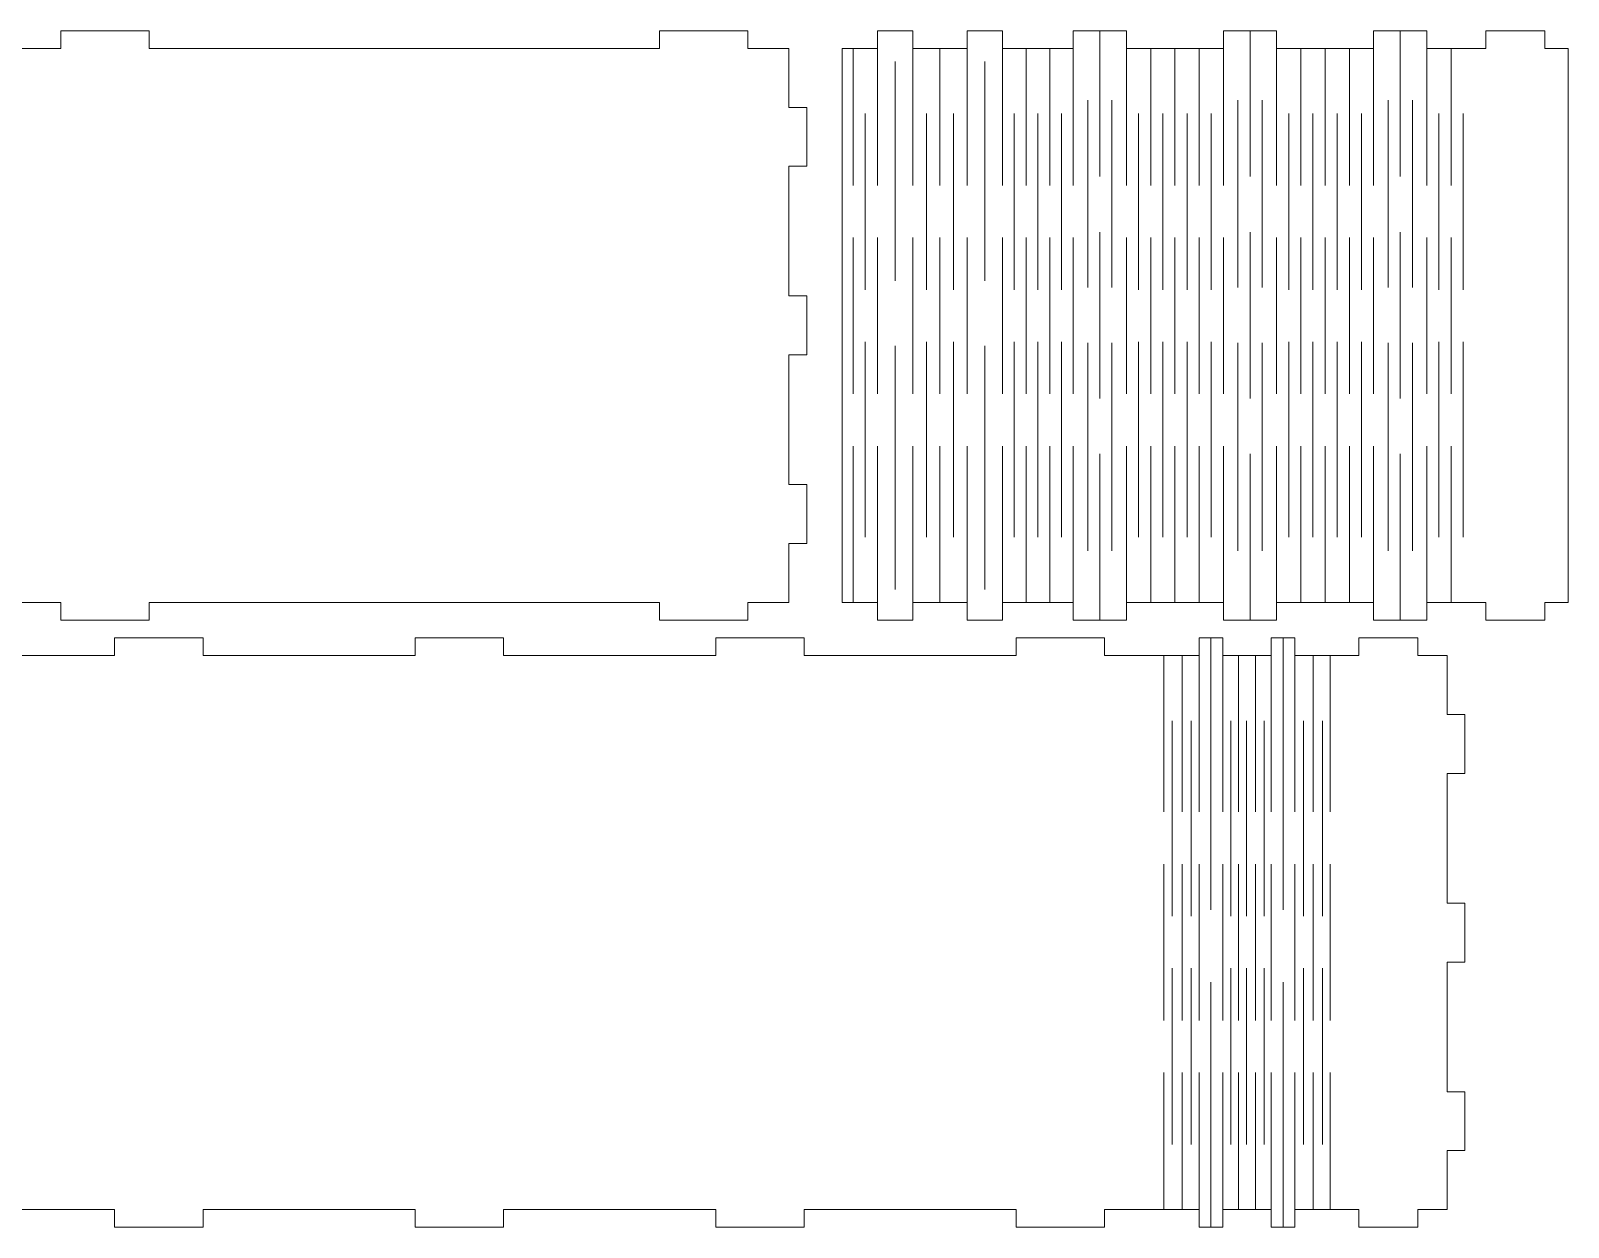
# Model space of a CAD drawing. Header units: millimetres. Extents: x -278 to 278, y -617 to 617.
# Drawn here: x 4.9 to 265.9, y -617.5 to -414.5 of the extents above; entities that cross this region are included whole.
import ezdxf

# ---------------------------------------------------------------- set-up
doc = ezdxf.new("R2010")
doc.units = ezdxf.units.MM
doc.header["$MEASUREMENT"] = 0
doc.layers.add('Camada 1', color=7, linetype='Continuous')

msp = doc.modelspace()

# ---------------------------------------------------------------- linework, layer by layer
at = {"layer": 'Camada 1', "color": 250, "lineweight": 20}
for points, knots in [([(136.6164, -469.4961), (136.6164, -469.4961), (136.6164, -459.4961), (136.6164, -459.4961), (136.6164, -459.4961), (136.6164, -459.4961), (133.6164, -459.4961), (133.6164, -459.4961), (133.6164, -459.4961), (133.6164, -459.4961), (133.6164, -437.4961), (133.6164, -437.4961), (133.6164, -437.4961), (133.6164, -437.4961), (136.6164, -437.4961), (136.6164, -437.4961), (136.6164, -437.4961), (136.6164, -437.4961), (136.6164, -427.4961), (136.6164, -427.4961), (136.6164, -427.4961), (136.6164, -427.4961), (133.6164, -427.4961), (133.6164, -427.4961), (133.6164, -427.4961), (133.6164, -427.4961), (133.6164, -417.4961), (133.6164, -417.4961), (133.6164, -417.4961), (133.6164, -417.4961), (126.6164, -417.4961), (126.6164, -417.4961), (126.6164, -417.4961), (126.6164, -417.4961), (126.6164, -414.4961), (126.6164, -414.4961), (126.6164, -414.4961), (126.6164, -414.4961), (111.6164, -414.4961), (111.6164, -414.4961), (111.6164, -414.4961), (111.6164, -414.4961), (111.6164, -417.4961), (111.6164, -417.4961), (111.6164, -417.4961), (77.2712, -417.4961), (59.3816, -417.4961), (25.0364, -417.4961), (25.0364, -417.4961), (25.0364, -417.4961), (25.0364, -414.4961), (25.0364, -414.4961), (25.0364, -414.4961), (25.0364, -414.4961), (10.0364, -414.4961), (10.0364, -414.4961), (10.0364, -414.4961), (10.0364, -414.4961), (10.0364, -417.4961), (10.0364, -417.4961), (10.0364, -417.4961), (10.0364, -417.4961), (3.0364, -417.4961), (3.0364, -417.4961), (3.0364, -417.4961), (3.0364, -417.4961), (3.0364, -427.4961), (3.0364, -427.4961), (3.0364, -427.4961), (3.0364, -427.4961), (0.0364, -427.4961), (0.0364, -427.4961), (0.0364, -427.4961), (0.0364, -427.4961), (0.0364, -437.4961), (0.0364, -437.4961), (0.0364, -437.4961), (0.0364, -437.4961), (3.0364, -437.4961), (3.0364, -437.4961), (3.0364, -437.4961), (3.0364, -437.4961), (3.0364, -459.4961), (3.0364, -459.4961), (3.0364, -459.4961), (3.0364, -459.4961), (0.0364, -459.4961), (0.0364, -459.4961), (0.0364, -459.4961), (0.0364, -459.4961), (0.0364, -469.4961), (0.0364, -469.4961), (0.0364, -469.4961), (0.0364, -469.4961), (3.0364, -469.4961), (3.0364, -469.4961), (3.0364, -469.4961), (3.0364, -469.4961), (3.0364, -491.4961), (3.0364, -491.4961), (3.0364, -491.4961), (3.0364, -491.4961), (0.0364, -491.4961), (0.0364, -491.4961), (0.0364, -491.4961), (0.0364, -491.4961), (0.0364, -501.4961), (0.0364, -501.4961), (0.0364, -501.4961), (0.0364, -501.4961), (3.0364, -501.4961), (3.0364, -501.4961), (3.0364, -501.4961), (3.0364, -501.4961), (3.0364, -511.4961), (3.0364, -511.4961), (3.0364, -511.4961), (3.0364, -511.4961), (10.0364, -511.4961), (10.0364, -511.4961), (10.0364, -511.4961), (10.0364, -511.4961), (10.0364, -514.4961), (10.0364, -514.4961), (10.0364, -514.4961), (10.0364, -514.4961), (25.0364, -514.4961), (25.0364, -514.4961), (25.0364, -514.4961), (25.0364, -514.4961), (25.0364, -511.4961), (25.0364, -511.4961), (25.0364, -511.4961), (59.3816, -511.4961), (77.2712, -511.4961), (111.6164, -511.4961), (111.6164, -511.4961), (111.6164, -511.4961), (111.6164, -514.4961), (111.6164, -514.4961), (111.6164, -514.4961), (111.6164, -514.4961), (126.6164, -514.4961), (126.6164, -514.4961), (126.6164, -514.4961), (126.6164, -514.4961), (126.6164, -511.4961), (126.6164, -511.4961), (126.6164, -511.4961), (126.6164, -511.4961), (133.6164, -511.4961), (133.6164, -511.4961), (133.6164, -511.4961), (133.6164, -511.4961), (133.6164, -501.4961), (133.6164, -501.4961), (133.6164, -501.4961), (133.6164, -501.4961), (136.6164, -501.4961), (136.6164, -501.4961), (136.6164, -501.4961), (136.6164, -501.4961), (136.6164, -491.4961), (136.6164, -491.4961), (136.6164, -491.4961), (136.6164, -491.4961), (133.6164, -491.4961), (133.6164, -491.4961), (133.6164, -491.4961), (133.6164, -491.4961), (133.6164, -469.4961), (133.6164, -469.4961), (133.6164, -469.4961), (133.6164, -469.4961), (136.6164, -469.4961), (136.6164, -469.4961)], [0, 0, 0, 0, 0.02222222, 0.02222222, 0.02222222, 0.02222222, 0.04444444, 0.04444444, 0.04444444, 0.04444444, 0.06666667, 0.06666667, 0.06666667, 0.06666667, 0.08888889, 0.08888889, 0.08888889, 0.08888889, 0.11111111, 0.11111111, 0.11111111, 0.11111111, 0.13333333, 0.13333333, 0.13333333, 0.13333333, 0.15555556, 0.15555556, 0.15555556, 0.15555556, 0.17777778, 0.17777778, 0.17777778, 0.17777778, 0.2, 0.2, 0.2, 0.2, 0.22222222, 0.22222222, 0.22222222, 0.22222222, 0.24444444, 0.24444444, 0.24444444, 0.24444444, 0.26666667, 0.26666667, 0.26666667, 0.26666667, 0.28888889, 0.28888889, 0.28888889, 0.28888889, 0.31111111, 0.31111111, 0.31111111, 0.31111111, 0.33333333, 0.33333333, 0.33333333, 0.33333333, 0.35555556, 0.35555556, 0.35555556, 0.35555556, 0.37777778, 0.37777778, 0.37777778, 0.37777778, 0.4, 0.4, 0.4, 0.4, 0.42222222, 0.42222222, 0.42222222, 0.42222222, 0.44444444, 0.44444444, 0.44444444, 0.44444444, 0.46666667, 0.46666667, 0.46666667, 0.46666667, 0.48888889, 0.48888889, 0.48888889, 0.48888889, 0.51111111, 0.51111111, 0.51111111, 0.51111111, 0.53333333, 0.53333333, 0.53333333, 0.53333333, 0.55555556, 0.55555556, 0.55555556, 0.55555556, 0.57777778, 0.57777778, 0.57777778, 0.57777778, 0.6, 0.6, 0.6, 0.6, 0.62222222, 0.62222222, 0.62222222, 0.62222222, 0.64444444, 0.64444444, 0.64444444, 0.64444444, 0.66666667, 0.66666667, 0.66666667, 0.66666667, 0.68888889, 0.68888889, 0.68888889, 0.68888889, 0.71111111, 0.71111111, 0.71111111, 0.71111111, 0.73333333, 0.73333333, 0.73333333, 0.73333333, 0.75555556, 0.75555556, 0.75555556, 0.75555556, 0.77777778, 0.77777778, 0.77777778, 0.77777778, 0.8, 0.8, 0.8, 0.8, 0.82222222, 0.82222222, 0.82222222, 0.82222222, 0.84444444, 0.84444444, 0.84444444, 0.84444444, 0.86666667, 0.86666667, 0.86666667, 0.86666667, 0.88888889, 0.88888889, 0.88888889, 0.88888889, 0.91111111, 0.91111111, 0.91111111, 0.91111111, 0.93333333, 0.93333333, 0.93333333, 0.93333333, 0.95555556, 0.95555556, 0.95555556, 0.95555556, 1, 1, 1, 1]), ([(265.8636, -511.4961), (265.8636, -511.4961), (265.8636, -417.4961), (265.8636, -417.4961), (265.8636, -417.4961), (265.8636, -417.4961), (261.8636, -417.4961), (261.8636, -417.4961), (261.8636, -417.4961), (261.8636, -417.4961), (261.8636, -414.4961), (261.8636, -414.4961), (261.8636, -414.4961), (261.8636, -414.4961), (251.8636, -414.4961), (251.8636, -414.4961), (251.8636, -414.4961), (251.8636, -414.4961), (251.8636, -417.4961), (251.8636, -417.4961), (251.8636, -417.4961), (251.8636, -417.4961), (241.855, -417.4961), (241.855, -417.4961), (241.855, -417.4961), (241.855, -417.4961), (241.855, -414.4961), (241.855, -414.4961), (241.855, -414.4961), (241.855, -414.4961), (232.8363, -414.4961), (232.8363, -414.4961), (232.8363, -414.4961), (232.8363, -414.4961), (232.8363, -417.4961), (232.8363, -417.4961), (232.8363, -417.4961), (232.8363, -417.4961), (216.367, -417.4961), (216.367, -417.4961), (216.367, -417.4961), (216.367, -417.4961), (216.367, -414.4961), (216.367, -414.4961), (216.367, -414.4961), (216.367, -414.4961), (207.3483, -414.4961), (207.3483, -414.4961), (207.3483, -414.4961), (207.3483, -414.4961), (207.3483, -417.4961), (207.3483, -417.4961), (207.3483, -417.4961), (207.3483, -417.4961), (190.879, -417.4961), (190.879, -417.4961), (190.879, -417.4961), (190.879, -417.4961), (190.879, -414.4961), (190.879, -414.4961), (190.879, -414.4961), (190.879, -414.4961), (181.8603, -414.4961), (181.8603, -414.4961), (181.8603, -414.4961), (181.8603, -414.4961), (181.8603, -417.4961), (181.8603, -417.4961), (181.8603, -417.4961), (181.8603, -417.4961), (169.8444, -417.4961), (169.8444, -417.4961), (169.8444, -417.4961), (169.8444, -417.4961), (169.8444, -414.4961), (169.8444, -414.4961), (169.8444, -414.4961), (169.8444, -414.4961), (163.8419, -414.4961), (163.8419, -414.4961), (163.8419, -414.4961), (163.8419, -414.4961), (163.8419, -417.4961), (163.8419, -417.4961), (163.8419, -417.4961), (163.8419, -417.4961), (154.6261, -417.4961), (154.6261, -417.4961), (154.6261, -417.4961), (154.6261, -417.4961), (154.6261, -414.4961), (154.6261, -414.4961), (154.6261, -414.4961), (154.6261, -414.4961), (148.6237, -414.4961), (148.6237, -414.4961), (148.6237, -414.4961), (148.6237, -414.4961), (148.6237, -417.4961), (148.6237, -417.4961), (148.6237, -417.4961), (148.6237, -417.4961), (142.6164, -417.4961), (142.6164, -417.4961), (142.6164, -417.4961), (142.6164, -417.4961), (142.6164, -511.4961), (142.6164, -511.4961), (142.6164, -511.4961), (142.6164, -511.4961), (148.6237, -511.4961), (148.6237, -511.4961), (148.6237, -511.4961), (148.6237, -511.4961), (148.6237, -514.4961), (148.6237, -514.4961), (148.6237, -514.4961), (148.6237, -514.4961), (154.6261, -514.4961), (154.6261, -514.4961), (154.6261, -514.4961), (154.6261, -514.4961), (154.6261, -511.4961), (154.6261, -511.4961), (154.6261, -511.4961), (154.6261, -511.4961), (163.8419, -511.4961), (163.8419, -511.4961), (163.8419, -511.4961), (163.8419, -511.4961), (163.8419, -514.4961), (163.8419, -514.4961), (163.8419, -514.4961), (163.8419, -514.4961), (169.8444, -514.4961), (169.8444, -514.4961), (169.8444, -514.4961), (169.8444, -514.4961), (169.8444, -511.4961), (169.8444, -511.4961), (169.8444, -511.4961), (169.8444, -511.4961), (181.8603, -511.4961), (181.8603, -511.4961), (181.8603, -511.4961), (181.8603, -511.4961), (181.8603, -514.4961), (181.8603, -514.4961), (181.8603, -514.4961), (181.8603, -514.4961), (190.879, -514.4961), (190.879, -514.4961), (190.879, -514.4961), (190.879, -514.4961), (190.879, -511.4961), (190.879, -511.4961), (190.879, -511.4961), (190.879, -511.4961), (207.3483, -511.4961), (207.3483, -511.4961), (207.3483, -511.4961), (207.3483, -511.4961), (207.3483, -514.4961), (207.3483, -514.4961), (207.3483, -514.4961), (207.3483, -514.4961), (216.367, -514.4961), (216.367, -514.4961), (216.367, -514.4961), (216.367, -514.4961), (216.367, -511.4961), (216.367, -511.4961), (216.367, -511.4961), (216.367, -511.4961), (232.8363, -511.4961), (232.8363, -511.4961), (232.8363, -511.4961), (232.8363, -511.4961), (232.8363, -514.4961), (232.8363, -514.4961), (232.8363, -514.4961), (232.8363, -514.4961), (241.855, -514.4961), (241.855, -514.4961), (241.855, -514.4961), (241.855, -514.4961), (241.855, -511.4961), (241.855, -511.4961), (241.855, -511.4961), (241.855, -511.4961), (251.8636, -511.4961), (251.8636, -511.4961), (251.8636, -511.4961), (251.8636, -511.4961), (251.8636, -514.4961), (251.8636, -514.4961), (251.8636, -514.4961), (251.8636, -514.4961), (261.8636, -514.4961), (261.8636, -514.4961), (261.8636, -514.4961), (261.8636, -514.4961), (261.8636, -511.4961), (261.8636, -511.4961), (261.8636, -511.4961), (261.8636, -511.4961), (265.8636, -511.4961), (265.8636, -511.4961)], [0, 0, 0, 0, 0.01886792, 0.01886792, 0.01886792, 0.01886792, 0.03773585, 0.03773585, 0.03773585, 0.03773585, 0.05660377, 0.05660377, 0.05660377, 0.05660377, 0.0754717, 0.0754717, 0.0754717, 0.0754717, 0.09433962, 0.09433962, 0.09433962, 0.09433962, 0.11320755, 0.11320755, 0.11320755, 0.11320755, 0.13207547, 0.13207547, 0.13207547, 0.13207547, 0.1509434, 0.1509434, 0.1509434, 0.1509434, 0.16981132, 0.16981132, 0.16981132, 0.16981132, 0.18867925, 0.18867925, 0.18867925, 0.18867925, 0.20754717, 0.20754717, 0.20754717, 0.20754717, 0.22641509, 0.22641509, 0.22641509, 0.22641509, 0.24528302, 0.24528302, 0.24528302, 0.24528302, 0.26415094, 0.26415094, 0.26415094, 0.26415094, 0.28301887, 0.28301887, 0.28301887, 0.28301887, 0.30188679, 0.30188679, 0.30188679, 0.30188679, 0.32075472, 0.32075472, 0.32075472, 0.32075472, 0.33962264, 0.33962264, 0.33962264, 0.33962264, 0.35849057, 0.35849057, 0.35849057, 0.35849057, 0.37735849, 0.37735849, 0.37735849, 0.37735849, 0.39622642, 0.39622642, 0.39622642, 0.39622642, 0.41509434, 0.41509434, 0.41509434, 0.41509434, 0.43396226, 0.43396226, 0.43396226, 0.43396226, 0.45283019, 0.45283019, 0.45283019, 0.45283019, 0.47169811, 0.47169811, 0.47169811, 0.47169811, 0.49056604, 0.49056604, 0.49056604, 0.49056604, 0.50943396, 0.50943396, 0.50943396, 0.50943396, 0.52830189, 0.52830189, 0.52830189, 0.52830189, 0.54716981, 0.54716981, 0.54716981, 0.54716981, 0.56603774, 0.56603774, 0.56603774, 0.56603774, 0.58490566, 0.58490566, 0.58490566, 0.58490566, 0.60377358, 0.60377358, 0.60377358, 0.60377358, 0.62264151, 0.62264151, 0.62264151, 0.62264151, 0.64150943, 0.64150943, 0.64150943, 0.64150943, 0.66037736, 0.66037736, 0.66037736, 0.66037736, 0.67924528, 0.67924528, 0.67924528, 0.67924528, 0.69811321, 0.69811321, 0.69811321, 0.69811321, 0.71698113, 0.71698113, 0.71698113, 0.71698113, 0.73584906, 0.73584906, 0.73584906, 0.73584906, 0.75471698, 0.75471698, 0.75471698, 0.75471698, 0.77358491, 0.77358491, 0.77358491, 0.77358491, 0.79245283, 0.79245283, 0.79245283, 0.79245283, 0.81132075, 0.81132075, 0.81132075, 0.81132075, 0.83018868, 0.83018868, 0.83018868, 0.83018868, 0.8490566, 0.8490566, 0.8490566, 0.8490566, 0.86792453, 0.86792453, 0.86792453, 0.86792453, 0.88679245, 0.88679245, 0.88679245, 0.88679245, 0.90566038, 0.90566038, 0.90566038, 0.90566038, 0.9245283, 0.9245283, 0.9245283, 0.9245283, 0.94339623, 0.94339623, 0.94339623, 0.94339623, 0.96226415, 0.96226415, 0.96226415, 0.96226415, 1, 1, 1, 1]), ([(245.313, -604.4961), (245.313, -604.4961), (245.313, -614.4961), (245.313, -614.4961), (245.313, -614.4961), (245.313, -614.4961), (240.313, -614.4961), (240.313, -614.4961), (240.313, -614.4961), (240.313, -614.4961), (240.313, -617.4961), (240.313, -617.4961), (240.313, -617.4961), (240.313, -617.4961), (230.313, -617.4961), (230.313, -617.4961), (230.313, -617.4961), (230.313, -617.4961), (230.313, -614.4961), (230.313, -614.4961), (230.313, -614.4961), (230.313, -614.4961), (219.4827, -614.4961), (219.4827, -614.4961), (219.4827, -614.4961), (219.4827, -614.4961), (219.4827, -617.4961), (219.4827, -617.4961), (219.4827, -617.4961), (219.4827, -617.4961), (215.4633, -617.4961), (215.4633, -617.4961), (215.4633, -617.4961), (215.4633, -617.4961), (215.4633, -614.4961), (215.4633, -614.4961), (215.4633, -614.4961), (215.4633, -614.4961), (207.239, -614.4961), (207.239, -614.4961), (207.239, -614.4961), (207.239, -614.4961), (207.239, -617.4961), (207.239, -617.4961), (207.239, -617.4961), (207.239, -617.4961), (203.2196, -617.4961), (203.2196, -617.4961), (203.2196, -617.4961), (203.2196, -617.4961), (203.2196, -614.4961), (203.2196, -614.4961), (203.2196, -614.4961), (203.2196, -614.4961), (187.1747, -614.4961), (187.1747, -614.4961), (187.1747, -614.4961), (187.1747, -614.4961), (187.1747, -617.4961), (187.1747, -617.4961), (187.1747, -617.4961), (187.1747, -617.4961), (172.1747, -617.4961), (172.1747, -617.4961), (172.1747, -617.4961), (172.1747, -617.4961), (172.1747, -614.4961), (172.1747, -614.4961), (172.1747, -614.4961), (172.1747, -614.4961), (136.1747, -614.4961), (136.1747, -614.4961), (136.1747, -614.4961), (136.1747, -614.4961), (136.1747, -617.4961), (136.1747, -617.4961), (136.1747, -617.4961), (136.1747, -617.4961), (121.1747, -617.4961), (121.1747, -617.4961), (121.1747, -617.4961), (121.1747, -617.4961), (121.1747, -614.4961), (121.1747, -614.4961), (121.1747, -614.4961), (121.1747, -614.4961), (85.1747, -614.4961), (85.1747, -614.4961), (85.1747, -614.4961), (85.1747, -614.4961), (85.1747, -617.4961), (85.1747, -617.4961), (85.1747, -617.4961), (85.1747, -617.4961), (70.1747, -617.4961), (70.1747, -617.4961), (70.1747, -617.4961), (70.1747, -617.4961), (70.1747, -614.4961), (70.1747, -614.4961), (70.1747, -614.4961), (70.1747, -614.4961), (34.1747, -614.4961), (34.1747, -614.4961), (34.1747, -614.4961), (34.1747, -614.4961), (34.1747, -617.4961), (34.1747, -617.4961), (34.1747, -617.4961), (34.1747, -617.4961), (19.1747, -617.4961), (19.1747, -617.4961), (19.1747, -617.4961), (19.1747, -617.4961), (19.1747, -614.4961), (19.1747, -614.4961), (19.1747, -614.4961), (-4.9777, -614.4961), (10.4881, -614.4961), (-11.8253, -614.4961), (-11.8253, -614.4961), (-11.8253, -583.265), (-11.8253, -551.7272), (-11.8253, -520.4961), (-11.8253, -520.4961), (10.4881, -520.4961), (-4.9777, -520.4961), (19.1747, -520.4961), (19.1747, -520.4961), (19.1747, -520.4961), (19.1747, -517.4961), (19.1747, -517.4961), (19.1747, -517.4961), (19.1747, -517.4961), (34.1747, -517.4961), (34.1747, -517.4961), (34.1747, -517.4961), (34.1747, -517.4961), (34.1747, -520.4961), (34.1747, -520.4961), (34.1747, -520.4961), (34.1747, -520.4961), (70.1747, -520.4961), (70.1747, -520.4961), (70.1747, -520.4961), (70.1747, -520.4961), (70.1747, -517.4961), (70.1747, -517.4961), (70.1747, -517.4961), (70.1747, -517.4961), (85.1747, -517.4961), (85.1747, -517.4961), (85.1747, -517.4961), (85.1747, -517.4961), (85.1747, -520.4961), (85.1747, -520.4961), (85.1747, -520.4961), (85.1747, -520.4961), (121.1747, -520.4961), (121.1747, -520.4961), (121.1747, -520.4961), (121.1747, -520.4961), (121.1747, -517.4961), (121.1747, -517.4961), (121.1747, -517.4961), (121.1747, -517.4961), (136.1747, -517.4961), (136.1747, -517.4961), (136.1747, -517.4961), (136.1747, -517.4961), (136.1747, -520.4961), (136.1747, -520.4961), (136.1747, -520.4961), (136.1747, -520.4961), (172.1747, -520.4961), (172.1747, -520.4961), (172.1747, -520.4961), (172.1747, -520.4961), (172.1747, -517.4961), (172.1747, -517.4961), (172.1747, -517.4961), (172.1747, -517.4961), (187.1747, -517.4961), (187.1747, -517.4961), (187.1747, -517.4961), (187.1747, -517.4961), (187.1747, -520.4961), (187.1747, -520.4961), (187.1747, -520.4961), (187.1747, -520.4961), (203.2196, -520.4961), (203.2196, -520.4961), (203.2196, -520.4961), (203.2196, -520.4961), (203.2196, -517.4961), (203.2196, -517.4961), (203.2196, -517.4961), (203.2196, -517.4961), (207.239, -517.4961), (207.239, -517.4961), (207.239, -517.4961), (207.239, -517.4961), (207.239, -520.4961), (207.239, -520.4961), (207.239, -520.4961), (207.239, -520.4961), (215.4633, -520.4961), (215.4633, -520.4961), (215.4633, -520.4961), (215.4633, -520.4961), (215.4633, -517.4961), (215.4633, -517.4961), (215.4633, -517.4961), (215.4633, -517.4961), (219.4827, -517.4961), (219.4827, -517.4961), (219.4827, -517.4961), (219.4827, -517.4961), (219.4827, -520.4961), (219.4827, -520.4961), (219.4827, -520.4961), (219.4827, -520.4961), (230.313, -520.4961), (230.313, -520.4961), (230.313, -520.4961), (230.313, -520.4961), (230.313, -517.4961), (230.313, -517.4961), (230.313, -517.4961), (230.313, -517.4961), (240.313, -517.4961), (240.313, -517.4961), (240.313, -517.4961), (240.313, -517.4961), (240.313, -520.4961), (240.313, -520.4961), (240.313, -520.4961), (240.313, -520.4961), (245.313, -520.4961), (245.313, -520.4961), (245.313, -520.4961), (245.313, -520.4961), (245.313, -530.4961), (245.313, -530.4961), (245.313, -530.4961), (245.313, -530.4961), (248.313, -530.4961), (248.313, -530.4961), (248.313, -530.4961), (248.313, -530.4961), (248.313, -540.4961), (248.313, -540.4961), (248.313, -540.4961), (248.313, -540.4961), (245.313, -540.4961), (245.313, -540.4961), (245.313, -540.4961), (245.313, -540.4961), (245.313, -562.4961), (245.313, -562.4961), (245.313, -562.4961), (245.313, -562.4961), (248.313, -562.4961), (248.313, -562.4961), (248.313, -562.4961), (248.313, -562.4961), (248.313, -572.4961), (248.313, -572.4961), (248.313, -572.4961), (248.313, -572.4961), (245.313, -572.4961), (245.313, -572.4961), (245.313, -572.4961), (245.313, -572.4961), (245.313, -594.4961), (245.313, -594.4961), (245.313, -594.4961), (245.313, -594.4961), (248.313, -594.4961), (248.313, -594.4961), (248.313, -594.4961), (248.313, -594.4961), (248.313, -604.4961), (248.313, -604.4961), (248.313, -604.4961), (248.313, -604.4961), (245.313, -604.4961), (245.313, -604.4961)], [0, 0, 0, 0, 0.01369863, 0.01369863, 0.01369863, 0.01369863, 0.02739726, 0.02739726, 0.02739726, 0.02739726, 0.04109589, 0.04109589, 0.04109589, 0.04109589, 0.05479452, 0.05479452, 0.05479452, 0.05479452, 0.06849315, 0.06849315, 0.06849315, 0.06849315, 0.08219178, 0.08219178, 0.08219178, 0.08219178, 0.09589041, 0.09589041, 0.09589041, 0.09589041, 0.10958904, 0.10958904, 0.10958904, 0.10958904, 0.12328767, 0.12328767, 0.12328767, 0.12328767, 0.1369863, 0.1369863, 0.1369863, 0.1369863, 0.15068493, 0.15068493, 0.15068493, 0.15068493, 0.16438356, 0.16438356, 0.16438356, 0.16438356, 0.17808219, 0.17808219, 0.17808219, 0.17808219, 0.19178082, 0.19178082, 0.19178082, 0.19178082, 0.20547945, 0.20547945, 0.20547945, 0.20547945, 0.21917808, 0.21917808, 0.21917808, 0.21917808, 0.23287671, 0.23287671, 0.23287671, 0.23287671, 0.24657534, 0.24657534, 0.24657534, 0.24657534, 0.26027397, 0.26027397, 0.26027397, 0.26027397, 0.2739726, 0.2739726, 0.2739726, 0.2739726, 0.28767123, 0.28767123, 0.28767123, 0.28767123, 0.30136986, 0.30136986, 0.30136986, 0.30136986, 0.31506849, 0.31506849, 0.31506849, 0.31506849, 0.32876712, 0.32876712, 0.32876712, 0.32876712, 0.34246575, 0.34246575, 0.34246575, 0.34246575, 0.35616438, 0.35616438, 0.35616438, 0.35616438, 0.36986301, 0.36986301, 0.36986301, 0.36986301, 0.38356164, 0.38356164, 0.38356164, 0.38356164, 0.39726027, 0.39726027, 0.39726027, 0.39726027, 0.4109589, 0.4109589, 0.4109589, 0.4109589, 0.42465753, 0.42465753, 0.42465753, 0.42465753, 0.43835616, 0.43835616, 0.43835616, 0.43835616, 0.45205479, 0.45205479, 0.45205479, 0.45205479, 0.46575342, 0.46575342, 0.46575342, 0.46575342, 0.47945205, 0.47945205, 0.47945205, 0.47945205, 0.49315068, 0.49315068, 0.49315068, 0.49315068, 0.50684932, 0.50684932, 0.50684932, 0.50684932, 0.52054795, 0.52054795, 0.52054795, 0.52054795, 0.53424658, 0.53424658, 0.53424658, 0.53424658, 0.54794521, 0.54794521, 0.54794521, 0.54794521, 0.56164384, 0.56164384, 0.56164384, 0.56164384, 0.57534247, 0.57534247, 0.57534247, 0.57534247, 0.5890411, 0.5890411, 0.5890411, 0.5890411, 0.60273973, 0.60273973, 0.60273973, 0.60273973, 0.61643836, 0.61643836, 0.61643836, 0.61643836, 0.63013699, 0.63013699, 0.63013699, 0.63013699, 0.64383562, 0.64383562, 0.64383562, 0.64383562, 0.65753425, 0.65753425, 0.65753425, 0.65753425, 0.67123288, 0.67123288, 0.67123288, 0.67123288, 0.68493151, 0.68493151, 0.68493151, 0.68493151, 0.69863014, 0.69863014, 0.69863014, 0.69863014, 0.71232877, 0.71232877, 0.71232877, 0.71232877, 0.7260274, 0.7260274, 0.7260274, 0.7260274, 0.73972603, 0.73972603, 0.73972603, 0.73972603, 0.75342466, 0.75342466, 0.75342466, 0.75342466, 0.76712329, 0.76712329, 0.76712329, 0.76712329, 0.78082192, 0.78082192, 0.78082192, 0.78082192, 0.79452055, 0.79452055, 0.79452055, 0.79452055, 0.80821918, 0.80821918, 0.80821918, 0.80821918, 0.82191781, 0.82191781, 0.82191781, 0.82191781, 0.83561644, 0.83561644, 0.83561644, 0.83561644, 0.84931507, 0.84931507, 0.84931507, 0.84931507, 0.8630137, 0.8630137, 0.8630137, 0.8630137, 0.87671233, 0.87671233, 0.87671233, 0.87671233, 0.89041096, 0.89041096, 0.89041096, 0.89041096, 0.90410959, 0.90410959, 0.90410959, 0.90410959, 0.91780822, 0.91780822, 0.91780822, 0.91780822, 0.93150685, 0.93150685, 0.93150685, 0.93150685, 0.94520548, 0.94520548, 0.94520548, 0.94520548, 0.95890411, 0.95890411, 0.95890411, 0.95890411, 0.97260274, 0.97260274, 0.97260274, 0.97260274, 1, 1, 1, 1])]:
    msp.add_open_spline(points, degree=3, knots=knots, dxfattribs=at)
for points in [[(186.3696, -439.2317), (186.3696, -439.2317), (186.3696, -414.4961), (186.3696, -414.4961)], [(211.8576, -439.2317), (211.8576, -439.2317), (211.8576, -414.4961), (211.8576, -414.4961)], [(237.3456, -439.2317), (237.3456, -439.2317), (237.3456, -414.4961), (237.3456, -414.4961)], [(144.489, -440.7476), (144.489, -440.7476), (144.489, -417.4961), (144.489, -417.4961)], [(148.6237, -440.7476), (148.6237, -440.7476), (148.6237, -417.4961), (148.6237, -417.4961)], [(151.6249, -456.94), (151.6249, -456.94), (151.6249, -419.6862), (151.6249, -419.6862)], [(154.6263, -440.7476), (154.6263, -440.7476), (154.6263, -417.4961), (154.6263, -417.4961)], [(159.2345, -440.7476), (159.2345, -440.7476), (159.2345, -417.4961), (159.2345, -417.4961)], [(163.8419, -440.7476), (163.8419, -440.7476), (163.8419, -417.4961), (163.8419, -417.4961)], [(166.8431, -456.94), (166.8431, -456.94), (166.8431, -419.6862), (166.8431, -419.6862)], [(169.8446, -440.7476), (169.8446, -440.7476), (169.8446, -417.4961), (169.8446, -417.4961)], [(173.8498, -440.7476), (173.8498, -440.7476), (173.8498, -417.4961), (173.8498, -417.4961)], [(177.8554, -440.7476), (177.8554, -440.7476), (177.8554, -417.4961), (177.8554, -417.4961)], [(181.8603, -440.7476), (181.8603, -440.7476), (181.8603, -417.4961), (181.8603, -417.4961)], [(190.879, -440.7476), (190.879, -440.7476), (190.879, -417.4961), (190.879, -417.4961)], [(194.9962, -440.7476), (194.9962, -440.7476), (194.9962, -417.4961), (194.9962, -417.4961)], [(199.1135, -440.7476), (199.1135, -440.7476), (199.1135, -417.4961), (199.1135, -417.4961)], [(203.2311, -440.7476), (203.2311, -440.7476), (203.2311, -417.4961), (203.2311, -417.4961)], [(207.3481, -440.7476), (207.3481, -440.7476), (207.3481, -417.4961), (207.3481, -417.4961)], [(216.367, -440.7476), (216.367, -440.7476), (216.367, -417.4961), (216.367, -417.4961)], [(220.4842, -440.7476), (220.4842, -440.7476), (220.4842, -417.4961), (220.4842, -417.4961)], [(224.6015, -440.7476), (224.6015, -440.7476), (224.6015, -417.4961), (224.6015, -417.4961)], [(228.7191, -440.7476), (228.7191, -440.7476), (228.7191, -417.4961), (228.7191, -417.4961)], [(232.8361, -440.7476), (232.8361, -440.7476), (232.8361, -417.4961), (232.8361, -417.4961)], [(241.855, -440.7476), (241.855, -440.7476), (241.855, -417.4961), (241.855, -417.4961)], [(245.972, -440.7476), (245.972, -440.7476), (245.972, -417.4961), (245.972, -417.4961)], [(184.3107, -458.0479), (184.3107, -458.0479), (184.3107, -426.2562), (184.3107, -426.2562)], [(188.4281, -458.0479), (188.4281, -458.0479), (188.4281, -426.2562), (188.4281, -426.2562)], [(209.7987, -458.0479), (209.7987, -458.0479), (209.7987, -426.2562), (209.7987, -426.2562)], [(213.9161, -458.0479), (213.9161, -458.0479), (213.9161, -426.2562), (213.9161, -426.2562)], [(235.2867, -458.0479), (235.2867, -458.0479), (235.2867, -426.2562), (235.2867, -426.2562)], [(239.4041, -458.0479), (239.4041, -458.0479), (239.4041, -426.2562), (239.4041, -426.2562)], [(146.5563, -458.4348), (146.5563, -458.4348), (146.5563, -428.5506), (146.5563, -428.5506)], [(156.9303, -458.4348), (156.9303, -458.4348), (156.9303, -428.5506), (156.9303, -428.5506)], [(161.5381, -458.4348), (161.5381, -458.4348), (161.5381, -428.5506), (161.5381, -428.5506)], [(171.8473, -458.4348), (171.8473, -458.4348), (171.8473, -428.5506), (171.8473, -428.5506)], [(175.8525, -458.4348), (175.8525, -458.4348), (175.8525, -428.5506), (175.8525, -428.5506)], [(179.8578, -458.4348), (179.8578, -458.4348), (179.8578, -428.5506), (179.8578, -428.5506)], [(192.9376, -458.4348), (192.9376, -458.4348), (192.9376, -428.5506), (192.9376, -428.5506)], [(197.0549, -458.4348), (197.0549, -458.4348), (197.0549, -428.5506), (197.0549, -428.5506)], [(201.1722, -458.4348), (201.1722, -458.4348), (201.1722, -428.5506), (201.1722, -428.5506)], [(205.2896, -458.4348), (205.2896, -458.4348), (205.2896, -428.5506), (205.2896, -428.5506)], [(218.4256, -458.4348), (218.4256, -458.4348), (218.4256, -428.5506), (218.4256, -428.5506)], [(222.5429, -458.4348), (222.5429, -458.4348), (222.5429, -428.5506), (222.5429, -428.5506)], [(226.6602, -458.4348), (226.6602, -458.4348), (226.6602, -428.5506), (226.6602, -428.5506)], [(230.7776, -458.4348), (230.7776, -458.4348), (230.7776, -428.5506), (230.7776, -428.5506)], [(243.9135, -458.4348), (243.9135, -458.4348), (243.9135, -428.5506), (243.9135, -428.5506)], [(248.0309, -458.4348), (248.0309, -458.4348), (248.0309, -428.5506), (248.0309, -428.5506)], [(186.3696, -476.864), (186.3696, -476.864), (186.3696, -448.6399), (186.3696, -448.6399)], [(211.8576, -476.864), (211.8576, -476.864), (211.8576, -448.6399), (211.8576, -448.6399)], [(237.3456, -476.864), (237.3456, -476.864), (237.3456, -448.6399), (237.3456, -448.6399)], [(144.489, -476.1219), (144.489, -476.1219), (144.489, -449.5913), (144.489, -449.5913)], [(148.6237, -476.1219), (148.6237, -476.1219), (148.6237, -449.5913), (148.6237, -449.5913)], [(154.6263, -476.1219), (154.6263, -476.1219), (154.6263, -449.5913), (154.6263, -449.5913)], [(159.2345, -476.1219), (159.2345, -476.1219), (159.2345, -449.5913), (159.2345, -449.5913)], [(163.8419, -476.1219), (163.8419, -476.1219), (163.8419, -449.5913), (163.8419, -449.5913)], [(169.8446, -476.1219), (169.8446, -476.1219), (169.8446, -449.5913), (169.8446, -449.5913)], [(173.8498, -476.1219), (173.8498, -476.1219), (173.8498, -449.5913), (173.8498, -449.5913)], [(177.8554, -476.1219), (177.8554, -476.1219), (177.8554, -449.5913), (177.8554, -449.5913)], [(181.8603, -476.1219), (181.8603, -476.1219), (181.8603, -449.5913), (181.8603, -449.5913)], [(190.879, -476.1219), (190.879, -476.1219), (190.879, -449.5913), (190.879, -449.5913)], [(194.9962, -476.1219), (194.9962, -476.1219), (194.9962, -449.5913), (194.9962, -449.5913)], [(199.1135, -476.1219), (199.1135, -476.1219), (199.1135, -449.5913), (199.1135, -449.5913)], [(203.2311, -476.1219), (203.2311, -476.1219), (203.2311, -449.5913), (203.2311, -449.5913)], [(207.3481, -476.1219), (207.3481, -476.1219), (207.3481, -449.5913), (207.3481, -449.5913)], [(216.367, -476.1219), (216.367, -476.1219), (216.367, -449.5913), (216.367, -449.5913)], [(220.4842, -476.1219), (220.4842, -476.1219), (220.4842, -449.5913), (220.4842, -449.5913)], [(224.6015, -476.1219), (224.6015, -476.1219), (224.6015, -449.5913), (224.6015, -449.5913)], [(228.7191, -476.1219), (228.7191, -476.1219), (228.7191, -449.5913), (228.7191, -449.5913)], [(232.8361, -476.1219), (232.8361, -476.1219), (232.8361, -449.5913), (232.8361, -449.5913)], [(241.855, -476.1219), (241.855, -476.1219), (241.855, -449.5913), (241.855, -449.5913)], [(245.972, -476.1219), (245.972, -476.1219), (245.972, -449.5913), (245.972, -449.5913)], [(146.5563, -500.4416), (146.5563, -500.4416), (146.5563, -467.2782), (146.5563, -467.2782)], [(151.6249, -509.306), (151.6249, -509.306), (151.6249, -467.9643), (151.6249, -467.9643)], [(156.9303, -500.4416), (156.9303, -500.4416), (156.9303, -467.2782), (156.9303, -467.2782)], [(161.5381, -500.4416), (161.5381, -500.4416), (161.5381, -467.2782), (161.5381, -467.2782)], [(166.8431, -509.306), (166.8431, -509.306), (166.8431, -467.9643), (166.8431, -467.9643)], [(171.8473, -500.4416), (171.8473, -500.4416), (171.8473, -467.2782), (171.8473, -467.2782)], [(175.8525, -500.4416), (175.8525, -500.4416), (175.8525, -467.2782), (175.8525, -467.2782)], [(179.8578, -500.4416), (179.8578, -500.4416), (179.8578, -467.2782), (179.8578, -467.2782)], [(184.3107, -502.736), (184.3107, -502.736), (184.3107, -467.4558), (184.3107, -467.4558)], [(188.4281, -502.736), (188.4281, -502.736), (188.4281, -467.4558), (188.4281, -467.4558)], [(192.9376, -500.4416), (192.9376, -500.4416), (192.9376, -467.2782), (192.9376, -467.2782)], [(197.0549, -500.4416), (197.0549, -500.4416), (197.0549, -467.2782), (197.0549, -467.2782)], [(201.1722, -500.4416), (201.1722, -500.4416), (201.1722, -467.2782), (201.1722, -467.2782)], [(205.2896, -500.4416), (205.2896, -500.4416), (205.2896, -467.2782), (205.2896, -467.2782)], [(209.7987, -502.736), (209.7987, -502.736), (209.7987, -467.4558), (209.7987, -467.4558)], [(213.9161, -502.736), (213.9161, -502.736), (213.9161, -467.4558), (213.9161, -467.4558)], [(218.4256, -500.4416), (218.4256, -500.4416), (218.4256, -467.2782), (218.4256, -467.2782)], [(222.5429, -500.4416), (222.5429, -500.4416), (222.5429, -467.2782), (222.5429, -467.2782)], [(226.6602, -500.4416), (226.6602, -500.4416), (226.6602, -467.2782), (226.6602, -467.2782)], [(230.7776, -500.4416), (230.7776, -500.4416), (230.7776, -467.2782), (230.7776, -467.2782)], [(235.2867, -502.736), (235.2867, -502.736), (235.2867, -467.4558), (235.2867, -467.4558)], [(239.4041, -502.736), (239.4041, -502.736), (239.4041, -467.4558), (239.4041, -467.4558)], [(243.9135, -500.4416), (243.9135, -500.4416), (243.9135, -467.2782), (243.9135, -467.2782)], [(248.0309, -500.4416), (248.0309, -500.4416), (248.0309, -467.2782), (248.0309, -467.2782)], [(144.489, -511.4961), (144.489, -511.4961), (144.489, -484.9654), (144.489, -484.9654)], [(148.6237, -511.4961), (148.6237, -511.4961), (148.6237, -484.9654), (148.6237, -484.9654)], [(154.6263, -511.4961), (154.6263, -511.4961), (154.6263, -484.9654), (154.6263, -484.9654)], [(159.2345, -511.4961), (159.2345, -511.4961), (159.2345, -484.9654), (159.2345, -484.9654)], [(163.8419, -511.4961), (163.8419, -511.4961), (163.8419, -484.9654), (163.8419, -484.9654)], [(169.8446, -511.4961), (169.8446, -511.4961), (169.8446, -484.9654), (169.8446, -484.9654)], [(173.8498, -511.4961), (173.8498, -511.4961), (173.8498, -484.9654), (173.8498, -484.9654)], [(177.8554, -511.4961), (177.8554, -511.4961), (177.8554, -484.9654), (177.8554, -484.9654)], [(181.8603, -511.4961), (181.8603, -511.4961), (181.8603, -484.9654), (181.8603, -484.9654)], [(190.879, -511.4961), (190.879, -511.4961), (190.879, -484.9654), (190.879, -484.9654)], [(194.9962, -511.4961), (194.9962, -511.4961), (194.9962, -484.9654), (194.9962, -484.9654)], [(199.1135, -511.4961), (199.1135, -511.4961), (199.1135, -484.9654), (199.1135, -484.9654)], [(203.2311, -511.4961), (203.2311, -511.4961), (203.2311, -484.9654), (203.2311, -484.9654)], [(207.3481, -511.4961), (207.3481, -511.4961), (207.3481, -484.9654), (207.3481, -484.9654)], [(216.367, -511.4961), (216.367, -511.4961), (216.367, -484.9654), (216.367, -484.9654)], [(220.4842, -511.4961), (220.4842, -511.4961), (220.4842, -484.9654), (220.4842, -484.9654)], [(224.6015, -511.4961), (224.6015, -511.4961), (224.6015, -484.9654), (224.6015, -484.9654)], [(228.7191, -511.4961), (228.7191, -511.4961), (228.7191, -484.9654), (228.7191, -484.9654)], [(232.8361, -511.4961), (232.8361, -511.4961), (232.8361, -484.9654), (232.8361, -484.9654)], [(241.855, -511.4961), (241.855, -511.4961), (241.855, -484.9654), (241.855, -484.9654)], [(245.972, -511.4961), (245.972, -511.4961), (245.972, -484.9654), (245.972, -484.9654)], [(186.3696, -514.4961), (186.3696, -514.4961), (186.3696, -486.272), (186.3696, -486.272)], [(211.8576, -514.4961), (211.8576, -514.4961), (211.8576, -486.272), (211.8576, -486.272)], [(237.3456, -514.4961), (237.3456, -514.4961), (237.3456, -486.272), (237.3456, -486.272)], [(205.2293, -517.4961), (205.2293, -517.4961), (205.2293, -563.6262), (205.2293, -563.6262)], [(217.473, -517.4961), (217.473, -517.4961), (217.473, -563.6262), (217.473, -563.6262)], [(197.2137, -520.4961), (197.2137, -520.4961), (197.2137, -547.0268), (197.2137, -547.0268)], [(200.3245, -520.4961), (200.3245, -520.4961), (200.3245, -547.0268), (200.3245, -547.0268)], [(203.2194, -520.4961), (203.2194, -520.4961), (203.2194, -547.0268), (203.2194, -547.0268)], [(207.2392, -520.4961), (207.2392, -520.4961), (207.2392, -547.0268), (207.2392, -547.0268)], [(209.9197, -520.4961), (209.9197, -520.4961), (209.9197, -547.0268), (209.9197, -547.0268)], [(212.7912, -520.4961), (212.7912, -520.4961), (212.7912, -547.0268), (212.7912, -547.0268)], [(215.4633, -520.4961), (215.4633, -520.4961), (215.4633, -547.0268), (215.4633, -547.0268)], [(219.478, -520.4961), (219.478, -520.4961), (219.478, -547.0268), (219.478, -547.0268)], [(222.5888, -520.4961), (222.5888, -520.4961), (222.5888, -547.0268), (222.5888, -547.0268)], [(225.4837, -520.4961), (225.4837, -520.4961), (225.4837, -547.0268), (225.4837, -547.0268)], [(198.6657, -531.5506), (198.6657, -531.5506), (198.6657, -564.714), (198.6657, -564.714)], [(201.8954, -531.5506), (201.8954, -531.5506), (201.8954, -564.714), (201.8954, -564.714)], [(208.5795, -531.5506), (208.5795, -531.5506), (208.5795, -564.714), (208.5795, -564.714)], [(211.26, -531.5506), (211.26, -531.5506), (211.26, -564.714), (211.26, -564.714)], [(214.2412, -531.5506), (214.2412, -531.5506), (214.2412, -564.714), (214.2412, -564.714)], [(220.93, -531.5506), (220.93, -531.5506), (220.93, -564.714), (220.93, -564.714)], [(224.1597, -531.5506), (224.1597, -531.5506), (224.1597, -564.714), (224.1597, -564.714)], [(197.2137, -555.8703), (197.2137, -555.8703), (197.2137, -582.4009), (197.2137, -582.4009)], [(200.3245, -555.8703), (200.3245, -555.8703), (200.3245, -582.4009), (200.3245, -582.4009)], [(203.2194, -555.8703), (203.2194, -555.8703), (203.2194, -582.4009), (203.2194, -582.4009)], [(207.2392, -555.8703), (207.2392, -555.8703), (207.2392, -582.4009), (207.2392, -582.4009)], [(209.9197, -555.8703), (209.9197, -555.8703), (209.9197, -582.4009), (209.9197, -582.4009)], [(212.7912, -555.8703), (212.7912, -555.8703), (212.7912, -582.4009), (212.7912, -582.4009)], [(215.4633, -555.8703), (215.4633, -555.8703), (215.4633, -582.4009), (215.4633, -582.4009)], [(219.478, -555.8703), (219.478, -555.8703), (219.478, -582.4009), (219.478, -582.4009)], [(222.5888, -555.8703), (222.5888, -555.8703), (222.5888, -582.4009), (222.5888, -582.4009)], [(225.4837, -555.8703), (225.4837, -555.8703), (225.4837, -582.4009), (225.4837, -582.4009)], [(198.6657, -573.5574), (198.6657, -573.5574), (198.6657, -603.4416), (198.6657, -603.4416)], [(201.8954, -573.5574), (201.8954, -573.5574), (201.8954, -603.4416), (201.8954, -603.4416)], [(208.5795, -573.5574), (208.5795, -573.5574), (208.5795, -603.4416), (208.5795, -603.4416)], [(211.26, -573.5574), (211.26, -573.5574), (211.26, -603.4416), (211.26, -603.4416)], [(214.2412, -573.5574), (214.2412, -573.5574), (214.2412, -603.4416), (214.2412, -603.4416)], [(220.93, -573.5574), (220.93, -573.5574), (220.93, -603.4416), (220.93, -603.4416)], [(224.1597, -573.5574), (224.1597, -573.5574), (224.1597, -603.4416), (224.1597, -603.4416)], [(205.2293, -575.9273), (205.2293, -575.9273), (205.2293, -617.4961), (205.2293, -617.4961)], [(217.473, -575.9273), (217.473, -575.9273), (217.473, -617.4961), (217.473, -617.4961)], [(197.2137, -591.2446), (197.2137, -591.2446), (197.2137, -614.4961), (197.2137, -614.4961)], [(200.3245, -591.2446), (200.3245, -591.2446), (200.3245, -614.4961), (200.3245, -614.4961)], [(203.2194, -591.2446), (203.2194, -591.2446), (203.2194, -614.4961), (203.2194, -614.4961)], [(207.2392, -591.2446), (207.2392, -591.2446), (207.2392, -614.4961), (207.2392, -614.4961)], [(209.9197, -591.2446), (209.9197, -591.2446), (209.9197, -614.4961), (209.9197, -614.4961)], [(212.7912, -591.2446), (212.7912, -591.2446), (212.7912, -614.4961), (212.7912, -614.4961)], [(215.4633, -591.2446), (215.4633, -591.2446), (215.4633, -614.4961), (215.4633, -614.4961)], [(219.478, -591.2446), (219.478, -591.2446), (219.478, -614.4961), (219.478, -614.4961)], [(222.5888, -591.2446), (222.5888, -591.2446), (222.5888, -614.4961), (222.5888, -614.4961)], [(225.4837, -591.2446), (225.4837, -591.2446), (225.4837, -614.4961), (225.4837, -614.4961)]]:
    msp.add_open_spline(points, degree=3, dxfattribs=at)

doc.saveas('drawing.dxf')
